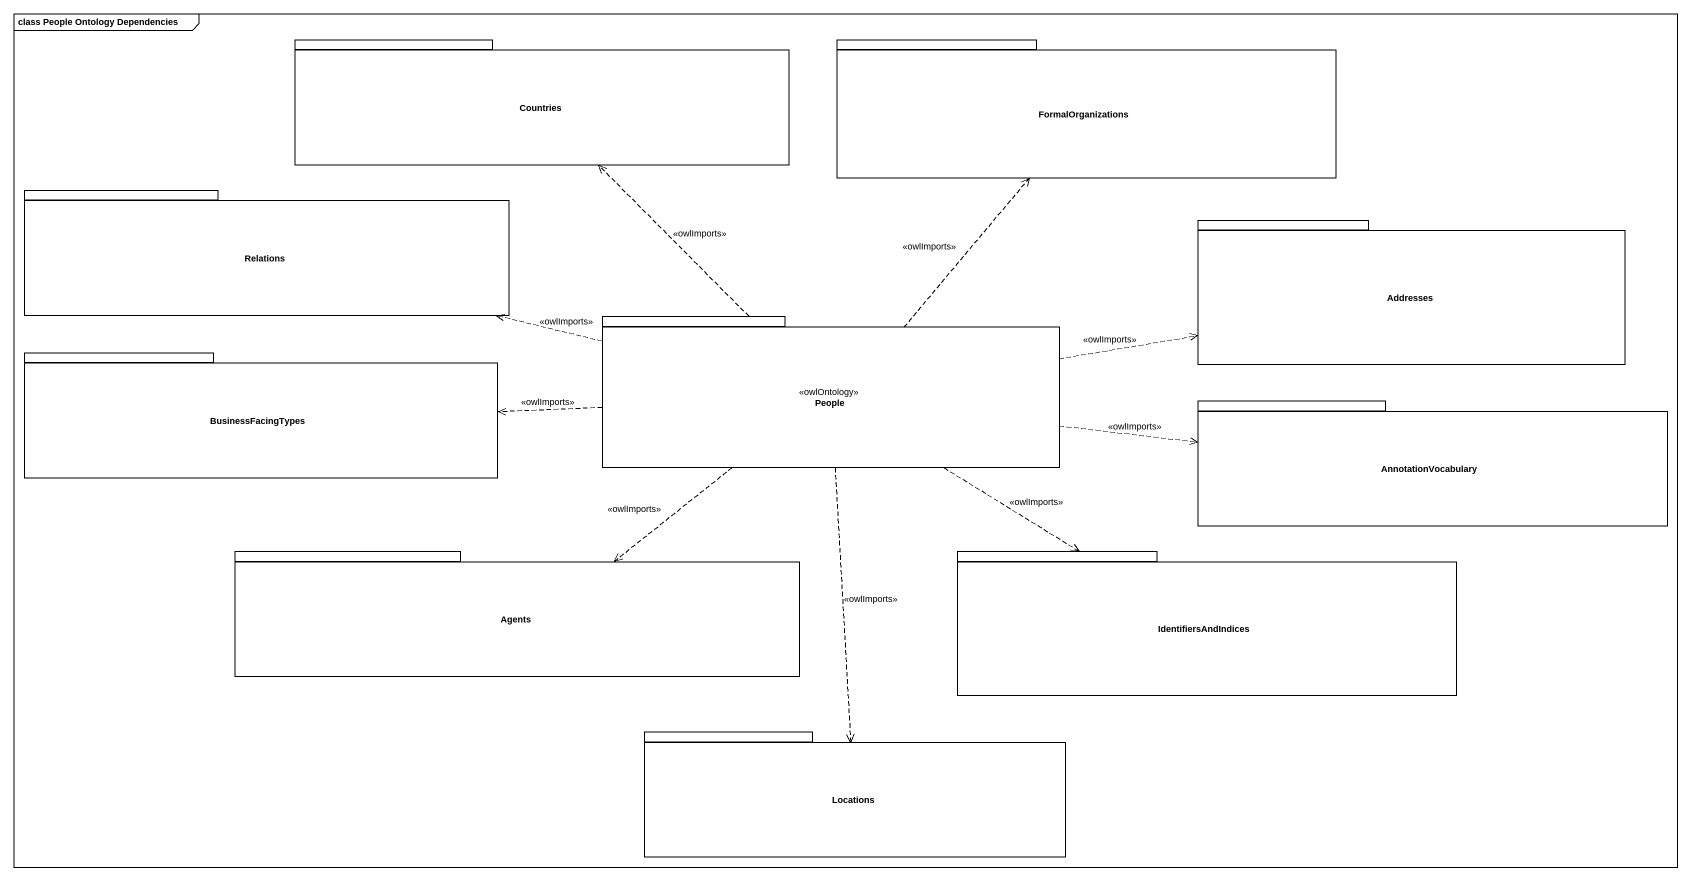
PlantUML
@startuml
mainframe class People Ontology Dependencies
package Countries {
}
package FormalOrganizations {
}
package Relations {
}
package Addresses {
}
package People <<owlOntology>> {
}
package BusinessFacingTypes {
}
package AnnotationVocabulary {
}
package Agents {
}
package IdentifiersAndIndices {
}
package Locations {
}
People .up.> Countries : <<owlImports>>
People .up.> FormalOrganizations : <<owlImports>>
People .left.> Relations : <<owlImports>>
People .right.> Addresses : <<owlImports>>
People .left.> BusinessFacingTypes : <<owlImports>>
People .right.> AnnotationVocabulary : <<owlImports>>
People ..> Agents : <<owlImports>>
People ..> IdentifiersAndIndices : <<owlImports>>
People ..> Locations : <<owlImports>>
@enduml
